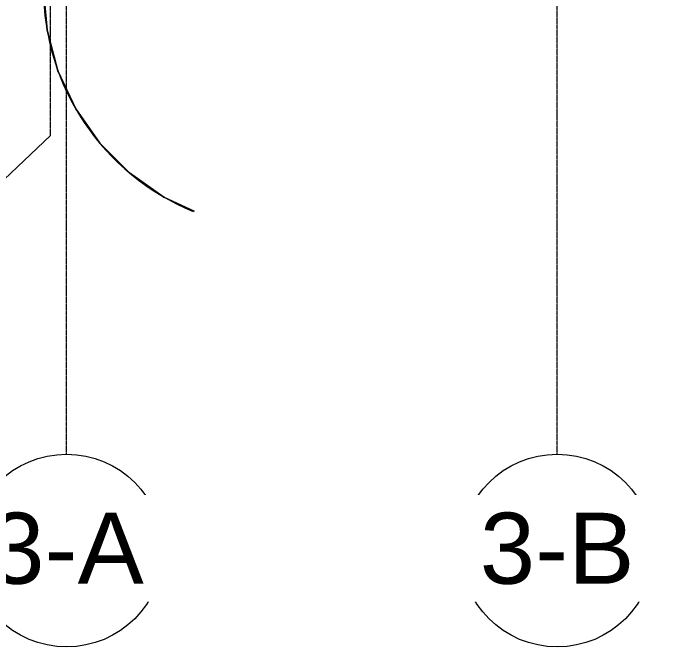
# Model space of a CAD drawing. Header units: inches. Extents: x 25369 to 33161, y -23509 to -20274.
# Drawn here: x 27972.2 to 28297.7, y -23251.1 to -22935.4 of the extents above; entities that cross this region are included whole.
import ezdxf

# ---------------------------------------------------------------- set-up
doc = ezdxf.new("R2010")
doc.units = ezdxf.units.IN
doc.header["$MEASUREMENT"] = 0
doc.linetypes.add('Grid Line 1_2_', pattern=[0.875, 0.5, -0.125, 0.125, -0.125])
for name, color, linetype, lineweight in [('C-TOPO', 7, 'Continuous', 9), ('Conc', 7, 'Continuous', 13), ('S-GRID', 1, 'Continuous', 9), ('S-GRID-IDEN', 1, 'Continuous', 9)]:
    doc.layers.add(name, color=color, linetype=linetype, lineweight=lineweight)
doc.styles.add('Arial', font='arial.ttf', dxfattribs={"height": 35.407186})

# ---------------------------------------------------------------- blocks, each defined once
blk = doc.blocks.new('Grid - Grid Head - Circle-14747-Overall Floor Plan')
at = {"layer": 'S-GRID-IDEN'}
blk.add_circle((0, 0), 0.25, dxfattribs=at)

msp = doc.modelspace()

# ---------------------------------------------------------------- linework, layer by layer
at = {"layer": 'C-TOPO'}
for p, q in [((27987.27, -22923.08), (27989.09, -22943.92)), ((27989.09, -22943.92), (27987.27, -22923.08)), ((27989.09, -22943.92), (27994.5, -22964.13)), ((27994.5, -22964.13), (27989.09, -22943.92)), ((27994.5, -22964.13), (28003.34, -22983.08)), ((28003.34, -22983.08), (27994.5, -22964.13)), ((28003.34, -22983.08), (28015.34, -23000.22)), ((28015.34, -23000.22), (28003.34, -22983.08)), ((28015.34, -23000.22), (28030.13, -23015.01)), ((28030.13, -23015.01), (28015.34, -23000.22)), ((28030.13, -23015.01), (28047.27, -23027.01)), ((28047.27, -23027.01), (28030.13, -23015.01)), ((28047.27, -23027.01), (28062.26, -23034)), ((28062.26, -23034), (28047.27, -23027.01))]:
    msp.add_line(p, q, dxfattribs=at)
at = {"layer": 'Conc'}
msp.add_arc((28107.27, -22923.09), 120, 180, 247.7204, dxfattribs=at)
at = {"layer": 'S-GRID', "linetype": 'Grid Line 1_2_'}
for p, q in [((27998.77, -23155.1), (27998.77, -20370)), ((28243.02, -23155.1), (28243.02, -20370)), ((27990.77, -22996.34), (27990.77, -20466))]:
    msp.add_line(p, q, dxfattribs=at)
at = {"layer": 'S-GRID'}
msp.add_line((27990.77, -22996.34), (27873.96, -23107.1), dxfattribs=at)

# ---------------------------------------------------------------- block references
at = {"layer": 'S-GRID-IDEN', "xscale": 191.9999999999999, "yscale": 191.9999999999999, "zscale": 191.9999999999999}
for p in [(27998.77, -23203.1), (28243.02, -23203.1)]:
    msp.add_blockref('Grid - Grid Head - Circle-14747-Overall Floor Plan', p, dxfattribs=at)

# ---------------------------------------------------------------- next in the draw order: texts
at = {"layer": 'S-GRID-IDEN', "char_height": 35.407, "width": 91.584, "attachment_point": 2, "line_spacing_factor": 0.938532, "style": 'Arial', "bg_fill": 3, "box_fill_scale": 1.25, "bg_fill_color": 0, "bg_fill_transparency": 0}
for s, insert in [('3-A', (27998.76, -23184.23)), ('3-B', (28243.01, -23184.23))]:
    msp.add_mtext(s, dxfattribs=dict(at, insert=insert))

doc.saveas('drawing.dxf')
